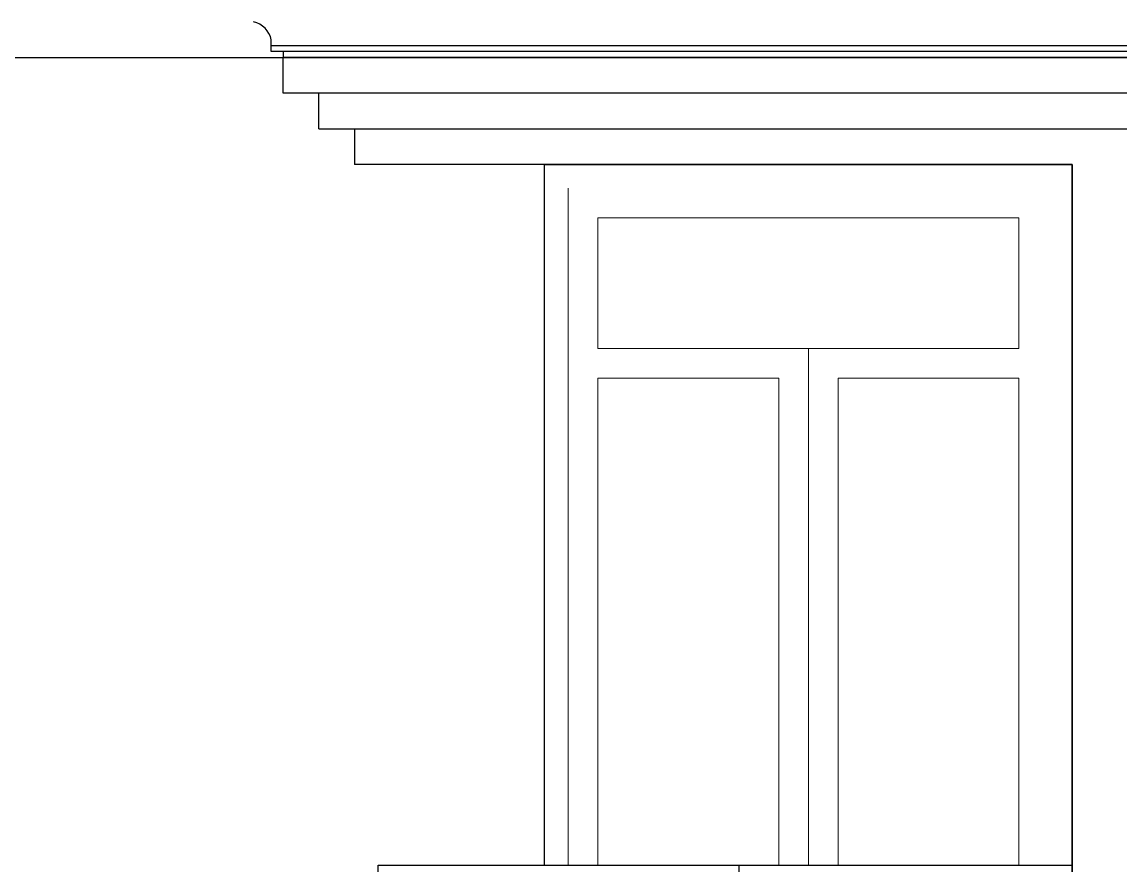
# Model space of a CAD drawing. Header units: inches. Extents: x 3672 to 10975, y -27382 to -746.
# Drawn here: x 4827.3 to 4919.8, y -26974.6 to -26903.6 of the extents above; entities that cross this region are included whole.
import ezdxf

# ---------------------------------------------------------------- set-up
doc = ezdxf.new("R2010")
doc.units = ezdxf.units.IN
doc.header["$LTSCALE"] = 17
doc.header["$MEASUREMENT"] = 0
for name, color, linetype, lineweight in [('25 BOT BAR', 12, 'Continuous', 25), ('ELEVATION', 7, 'Continuous', 25), ('WINDOW FRAME', 161, 'Continuous', 20)]:
    doc.layers.add(name, color=color, linetype=linetype, lineweight=lineweight)

# ---------------------------------------------------------------- blocks, each defined once
blk = doc.blocks.new('A$Ce488fd43')
for p, q in [((0, 24), (58.463, 24)), ((0, 0), (0, 24)), ((30.411, 23.411), (30.411, 24))]:
    blk.add_line(p, q)
at = {"layer": '25 BOT BAR'}
blk.add_line((0, 0), (0, 24), dxfattribs=at)

msp = doc.modelspace()

# ---------------------------------------------------------------- linework, layer by layer
at = {"layer": '25 BOT BAR'}
for p, q in [((4848.327, -26905.596), (4848.327, -26905.096)), ((4848.327, -26906.096), (4848.327, -26905.596)), ((5010.79, -26905.596), (4848.327, -26905.596)), ((4849.327, -26906.096), (4848.327, -26906.096)), ((4849.327, -26906.096), (4849.327, -26906.596)), ((5009.79, -26906.096), (4849.327, -26906.096)), ((4523.327, -26906.596), (4849.327, -26906.596)), ((4530.327, -26906.596), (4999.79, -26906.596)), ((5009.79, -26906.596), (4849.327, -26906.596)), ((4849.327, -26909.596), (4849.327, -26906.596)), ((5009.79, -26909.596), (4849.327, -26909.596)), ((4852.327, -26912.596), (4852.327, -26909.596)), ((4852.327, -26912.596), (5006.79, -26912.596)), ((4855.327, -26912.596), (4855.327, -26915.596)), ((4915.79, -26915.596), (4855.327, -26915.596)), ((4915.79, -27004.971), (4915.79, -26915.596))]:
    msp.add_line(p, q, dxfattribs=at)
msp.add_arc((4846.431, -26905.492), 1.937, 11.79562, 78.20413, dxfattribs=at)
at = {"layer": 'ELEVATION', "linetype": 'Continuous'}
msp.add_lwpolyline([(4871.327, -26974.596), (4871.327, -26915.596), (4915.79, -26915.596), (4915.79, -26998.596)], dxfattribs=at)
at = {"layer": 'WINDOW FRAME'}
for p, q in [((4875.827, -26931.096), (4911.29, -26931.096)), ((4893.559, -26931.096), (4893.559, -26974.596)), ((4875.827, -26933.596), (4891.059, -26933.596)), ((4896.059, -26933.596), (4911.29, -26933.596))]:
    msp.add_line(p, q, dxfattribs=at)
for points in [[(4873.327, -26917.596), (4873.327, -26974.596)], [(4911.29, -26920.096), (4875.827, -26920.096), (4875.827, -26931.096)], [(4911.29, -26920.096), (4911.29, -26931.096)], [(4875.827, -26933.596), (4875.827, -26974.596)], [(4891.059, -26974.596), (4891.059, -26933.596)], [(4896.059, -26974.596), (4896.059, -26933.596)], [(4911.29, -26933.596), (4911.29, -26974.596)]]:
    msp.add_lwpolyline(points, dxfattribs=at)

# ---------------------------------------------------------------- block references
at = {"layer": '25 BOT BAR'}
msp.add_blockref('A$Ce488fd43', (4857.327, -26998.596), dxfattribs=at)

doc.saveas('drawing.dxf')
